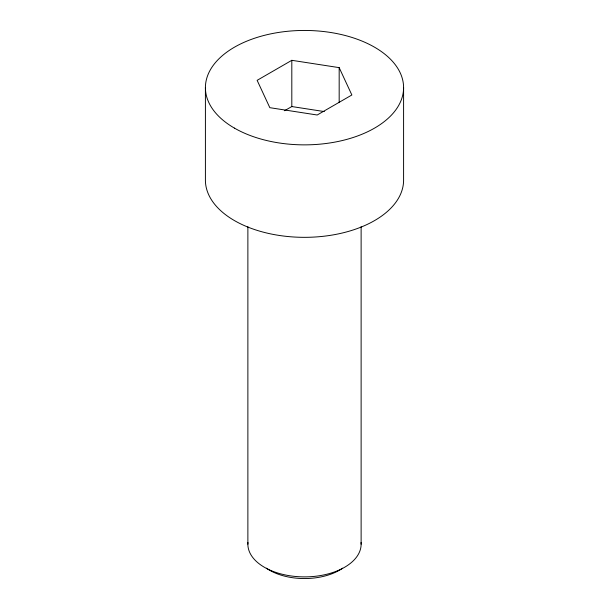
<?xml version="1.0" encoding="UTF-8"?>
<svg xmlns="http://www.w3.org/2000/svg" width="609" height="609" viewBox="0 0 609 609"><rect width="100%" height="100%" fill="white"/><g stroke="black" fill="none" stroke-linecap="round" stroke-linejoin="round"><path stroke-width="0.91" d="M291.81 60.314L257.135 80.335L269.825 107.679L317.19 115.002L351.865 94.989L339.175 67.637L291.81 60.314L291.81 106.545L284.548 110.731M291.81 106.545L324.315 111.576M403.592 87.658L403.592 180.119A99.092 57.208 0 0 1 304.5 237.335A99.092 57.208 0 0 1 205.408 180.119L205.408 87.658M361.122 226.7L361.122 544.202M339.175 67.637L339.175 102.548M247.878 226.7L247.878 544.202M361.046 542.497A56.622 32.688 0 0 1 304.5 576.89A56.622 32.688 0 0 1 247.954 542.497M342.654 568.174A49.481 28.57 0 0 1 266.346 568.174M234.435 128.111A99.092 57.208 0 0 0 400.212 102.464A99.092 57.208 0 0 0 278.853 32.399A99.092 57.208 0 0 0 234.435 128.111"/></g></svg>
